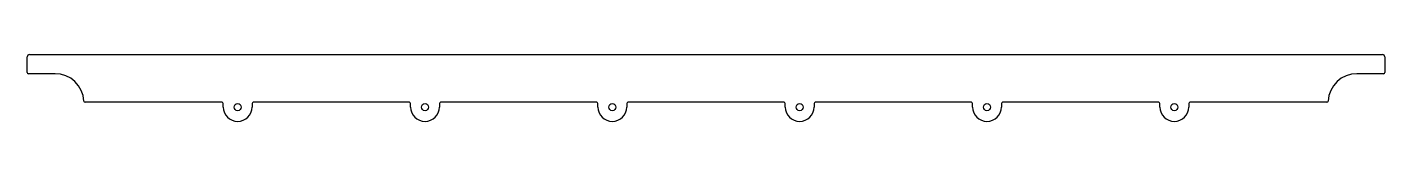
# Model space of a CAD drawing. Header units: millimetres. Extents: x -284 to 284, y -8 to 20.
import ezdxf

# ---------------------------------------------------------------- set-up
doc = ezdxf.new("R2010")
doc.units = ezdxf.units.MM
doc.header["$MEASUREMENT"] = 0
doc.layers.add('Default', color=18, linetype='Continuous', true_color=0x000000)

msp = doc.modelspace()

# ---------------------------------------------------------------- linework, layer by layer
at = {"layer": 'Default'}
for p, q in [((-283.5, 12.5), (-283.5, 19)), ((-282.5, 20), (0, 20)), ((0, 20), (282.5, 20)), ((283.5, 19), (283.5, 12.5)), ((-271.81, 12), (-283, 12)), ((283, 12), (271.81, 12)), ((-202.08, 0), (-259.32, 0)), ((-123.85, 0), (-189.08, 0)), ((-45.62, 0), (-110.85, 0)), ((0, 0), (-32.62, 0)), ((32.62, 0), (0, 0)), ((110.85, 0), (45.62, 0)), ((189.08, 0), (123.85, 0)), ((259.32, 0), (202.08, 0)), ((-201.58, -2), (-201.58, -0.5)), ((-189.58, -0.5), (-189.58, -2)), ((-123.35, -2), (-123.35, -0.5)), ((-111.35, -0.5), (-111.35, -2)), ((-45.12, -2), (-45.12, -0.5)), ((-33.12, -0.5), (-33.12, -2)), ((33.12, -2), (33.12, -0.5)), ((45.12, -0.5), (45.12, -2)), ((111.35, -2), (111.35, -0.5)), ((123.35, -0.5), (123.35, -2)), ((189.58, -2), (189.58, -0.5)), ((201.58, -0.5), (201.58, -2))]:
    msp.add_line(p, q, dxfattribs=at)
for centre in [(-195.58, -2), (-117.35, -2), (-39.12, -2), (39.12, -2), (117.35, -2), (195.58, -2)]:
    msp.add_circle(centre, 1.5, dxfattribs=at)
for centre, radius, start, end in [((-282.5, 19), 1, 90, 180), ((282.5, 19), 1, 0, 90), ((-283, 12.5), 0.5, 180, 270), ((-271.81, 0), 12, 2.2946, 90.3042), ((271.81, 0), 12, 89.6958, 177.7054), ((283, 12.5), 0.5, 270, 0), ((-259.32, 0.5), 0.5, 182.2946, 270), ((-202.08, -0.5), 0.5, 0, 90), ((-189.08, -0.5), 0.5, 90, 180), ((-110.85, -0.5), 0.5, 90, 180), ((-32.62, -0.5), 0.5, 90, 180), ((32.62, -0.5), 0.5, 0, 90), ((45.62, -0.5), 0.5, 90, 180), ((110.85, -0.5), 0.5, 360, 90), ((123.85, -0.5), 0.5, 90, 180), ((189.08, -0.5), 0.5, 360, 90), ((202.08, -0.5), 0.5, 90, 180), ((259.32, 0.5), 0.5, 270, 357.7054), ((-195.58, -2), 6, 180, 0), ((-123.85, -0.5), 0.5, 0, 90), ((-117.35, -2), 6, 180, 0), ((-45.62, -0.5), 0.5, 0, 90), ((-39.12, -2), 6, 180, 0), ((39.12, -2), 6, 180, 0), ((117.35, -2), 6, 180, 0), ((195.58, -2), 6, 180, 0)]:
    msp.add_arc(centre, radius, start, end, dxfattribs=at)

doc.saveas('drawing.dxf')
